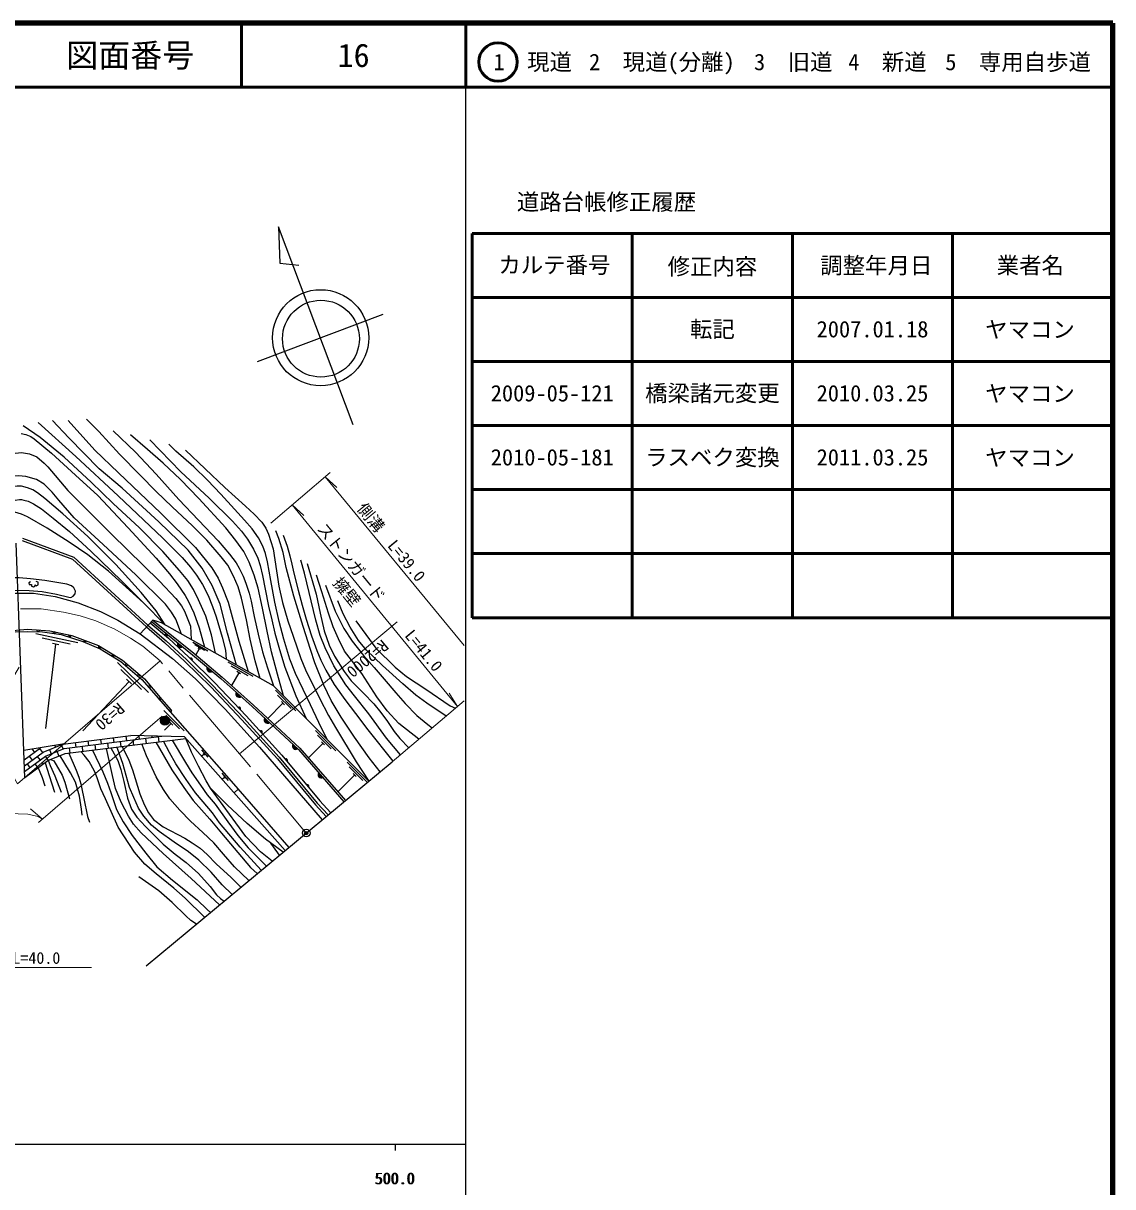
# Model space of a CAD drawing. Units: millimetres at full size, sheet at 1:1000; details may follow other scales. Extents: x 40000 to 680000, y 20000 to 380000.
# Drawn here: x 509920 to 680000, y 198357 to 380000 of the extents above; entities that cross this region are included whole.
import ezdxf
from ezdxf.enums import TextEntityAlignment as Align

# ---------------------------------------------------------------- set-up
doc = ezdxf.new("R2010")
doc.units = ezdxf.units.MM
doc.header["$LTSCALE"] = 1000
doc.header["$PDMODE"] = 32
doc.header["$PDSIZE"] = 500
doc.linetypes.add('CHAIN', pattern=[18.5, 12, -1.5, 3.5, -1.5])
for name, color, linetype, lineweight in [('M-BGD', 7, 'Continuous', 25), ('M-BMK', 2, 'CHAIN', 13), ('M-BMK-OTRS', 5, 'Continuous', 25), ('M-BMK-SRVR', 3, 'Continuous', 25), ('M-STR-HTXT', 7, 'Continuous', 13), ('M-TTL', 2, 'Continuous', 140), ('M-TTL-BAND', 7, 'Continuous', 25), ('M-TTL-FRAM', 2, 'Continuous', 50), ('M-TTL-LINE', 7, 'Continuous', 50)]:
    doc.layers.add(name, color=color, linetype=linetype, lineweight=lineweight)
doc.layers.add('M-OTRS', color=6, linetype='Continuous')
doc.layers.add('M-TTL-TXT', color=7, linetype='Continuous')
doc.styles.add('ＭＳ ゴシック', font='')
doc.styles.get('ＭＳ ゴシック').set_extended_font_data('MS Gothic')

msp = doc.modelspace()

# ---------------------------------------------------------------- hatches: boundary and pattern name
at = {"layer": 'M-BGD'}
for points in [[(532003, 284472), (532309, 284212, 0.4608), (532308, 284521, 0.4608)], [(534028, 283302), (534798, 282678, -0.82183)], [(535951, 280824), (536237, 280542, 0.4608), (536259, 280850, 0.4608)], [(538656, 279483), (539414, 278846, -0.82183)], [(543916, 274881), (543179, 275543, 0.82183)], [(543745, 272869), (543469, 273161, -0.4608), (543778, 273177, -0.4608)], [(531337, 271120, -1), (532737, 271120, -1)], [(547610, 271498), (548335, 270822, -0.82183)], [(546880, 269466), (547150, 269168, 0.4608), (547189, 269475, 0.4608)], [(552726, 266733), (552001, 267409, 0.82183)], [(550814, 265079), (551070, 264770, 0.4608), (551123, 265074, 0.4608)], [(556039, 262978), (556692, 262232, -0.82183)], [(554153, 261046), (554409, 260736, 0.4608), (554462, 261041, 0.4608)]]:
    msp.add_hatch(color=256, dxfattribs=at).paths.add_polyline_path(points)

# ---------------------------------------------------------------- linework, layer by layer
for p, q in [((510167, 262214), (508810, 298832)), ((518460, 283255), (511857, 284657)), ((517266, 283048), (512864, 283983)), ((514972, 283076), (513365, 269896)), ((515485, 282966), (514458, 283185)), ((538744, 281997), (536389, 283318)), ((538263, 282060), (536694, 282941)), ((537390, 282344), (536854, 281389)), ((537573, 282241), (537207, 282446)), ((529486, 275520), (524632, 280210)), ((545806, 278031), (541882, 280234)), ((528364, 275978), (525128, 279105)), ((545005, 278137), (542389, 279606)), ((543550, 278610), (542431, 276618)), ((543855, 278438), (543245, 278781)), ((526434, 277218), (519194, 269512)), ((526811, 276853), (526056, 277583)), ((552473, 272680), (549292, 275863)), ((551730, 272999), (549610, 275121)), ((535031, 269525), (531847, 272705)), ((550458, 273848), (548079, 271471)), ((550705, 273600), (550211, 274095)), ((533015, 270690), (531955, 269629)), ((534288, 269842), (532166, 271963)), ((533263, 270443), (532767, 270938)), ((558728, 266419), (555548, 269603)), ((557986, 266738), (555866, 268860)), ((516365, 267494), (510010, 266453)), ((514826, 267242), (514928, 266990)), ((515856, 267363), (516127, 266688)), ((518009, 267702), (518100, 266981)), ((519092, 267106), (519191, 266319)), ((519993, 267952), (520084, 267231)), ((521076, 267356), (521176, 266569)), ((521978, 268202), (522069, 267481)), ((523061, 267607), (523160, 266820)), ((523962, 268453), (524053, 267732)), ((525045, 267857), (525144, 267070)), ((525946, 268703), (526037, 267982)), ((527029, 268108), (527129, 267320)), ((527954, 268767), (528021, 268233)), ((529013, 268358), (529113, 267571)), ((529976, 268719), (530006, 268483)), ((530998, 268608), (531097, 267821)), ((556714, 267587), (554415, 265290)), ((556961, 267339), (556466, 267835)), ((510064, 264999), (512608, 266879)), ((510848, 265578), (511308, 264956)), ((511290, 266663), (511652, 266172)), ((512112, 265550), (512544, 264966)), ((512456, 266767), (512916, 266145)), ((513348, 265560), (513829, 264910)), ((514000, 266617), (514326, 265806)), ((515126, 266497), (515495, 265579)), ((517108, 266855), (517207, 266068)), ((538766, 265427), (537773, 266552)), ((538157, 265890), (537783, 265560)), ((538273, 265759), (538041, 266021)), ((510504, 264362), (510936, 263777)), ((511740, 264372), (512211, 263734)), ((512859, 264539), (513016, 264328)), ((563671, 261473), (560490, 264656)), ((562929, 261791), (560808, 263913)), ((511341, 263228), (511407, 263139)), ((541966, 261800), (540974, 262925)), ((541357, 262263), (540990, 261939)), ((541473, 262132), (541242, 262394)), ((561656, 262640), (559029, 260015)), ((561904, 262393), (561409, 262888)), ((542833, 259857), (543476, 260414))]:
    msp.add_line(p, q, dxfattribs=at)
for points in [[(543206, 279808), (541821, 284764), (540661, 289313), (539416, 292210), (537855, 294942), (535644, 297728), (531092, 302170), (525351, 307408), (521750, 310462), (517008, 315291), (514506, 318000)], [(516903, 318009), (521071, 313369), (524774, 309814), (531408, 303495), (536800, 298167), (539347, 294970), (540322, 293382), (541030, 291883), (541905, 289610), (543554, 283542), (545013, 278793)], [(546919, 277723), (546111, 280479), (545354, 283823), (544746, 286859), (543984, 290255), (543461, 292022), (542746, 293689), (541849, 295373), (540840, 296702), (538593, 299308), (536317, 301549), (533152, 304514), (530649, 306909), (528155, 309466), (524925, 312741), (521692, 316273), (519785, 318198)], [(539915, 281655), (539287, 284497), (538424, 287430), (537295, 290008), (536470, 291593), (535588, 292995), (534315, 294570), (531716, 297508), (528062, 301201), (523939, 305048), (520542, 308381), (516291, 312247), (512581, 315318), (509928, 317175)], [(512227, 317663), (518148, 312340), (524755, 306217), (531684, 299589), (534716, 296610), (536046, 295102), (536979, 293858), (537903, 292367), (538790, 290662), (539460, 288962), (540041, 287320), (540993, 284162), (541468, 282147), (541595, 280712)], [(523929, 316361), (527464, 313049), (530686, 309596), (534214, 305669), (540344, 299186), (542101, 297127), (543130, 295759), (543613, 294909), (544257, 293665), (544687, 292582), (545207, 291042), (545493, 289789), (545968, 287364), (546582, 284628), (547278, 281852), (548068, 279350), (548981, 276565)], [(509598, 315973), (510332, 315810), (511093, 315477), (511643, 315129), (514323, 312867), (518099, 309463), (521550, 306289), (526319, 301238), (530683, 296487), (532762, 294030), (533960, 292475), (535210, 290662), (535725, 289745), (536534, 287956), (537361, 285627), (538231, 282601)], [(550554, 274991), (549610, 278382), (548661, 281887), (548003, 285085), (547273, 288660), (546606, 291832), (545982, 293861), (545192, 295846), (544340, 297534), (543128, 299273), (541543, 301221), (537312, 305813), (534465, 308777), (531766, 311307), (529288, 313458), (526649, 315725)], [(529699, 314959), (534509, 309962), (538927, 305832), (542558, 302252), (543969, 300729), (544901, 299440), (545868, 297872), (546538, 296487), (546913, 295329), (547252, 293805), (547688, 291671), (548202, 289006), (548698, 286846), (549203, 284783), (549898, 282226), (550742, 279457), (552446, 275004), (554069, 271473)], [(557374, 268165), (556085, 270852), (554741, 273585), (553611, 276000), (552438, 278509), (551524, 280709), (550610, 283821), (549869, 286622), (549196, 289605), (548559, 292985), (548059, 295916), (547740, 297226), (547309, 298379), (546637, 299674), (545637, 301046), (544447, 302442), (542904, 304141), (540774, 306477), (538680, 308666), (536542, 310761), (533757, 313201), (532645, 314306)], [(496127, 294815), (497523, 296842), (498932, 299380), (500352, 302080), (501890, 305231), (503256, 307524), (504193, 309324), (505289, 310876), (506183, 311736), (507249, 312467), (508196, 312833), (509639, 312983), (510875, 312805), (512050, 312310), (513160, 311341), (513742, 310737), (516871, 307073), (523712, 300214), (531191, 292909), (533729, 290173), (534620, 289033), (535087, 288209), (536032, 285900), (536131, 283780)], [(535268, 313340), (541374, 307520), (544606, 304629), (545971, 303358), (547150, 302085), (547766, 301171), (548218, 300214), (548920, 297931), (549193, 296231), (549842, 292094), (550389, 289564), (551209, 286718), (552030, 284308), (553233, 280807), (553980, 279076), (556188, 274619), (557578, 271953), (558661, 270078), (561881, 264680), (563862, 261672)], [(534634, 284620), (533741, 286992), (533065, 288064), (532110, 289319), (527480, 293864), (522409, 298612), (517886, 302804), (515466, 305548), (514434, 306783), (513194, 308032), (511990, 308794), (510303, 309234), (509196, 309331), (508024, 309256), (506831, 308891), (505465, 308053), (504734, 307334), (503849, 306094), (502687, 304448), (501643, 302727), (500503, 300726), (498308, 296660), (497267, 294310)], [(532068, 286061), (530667, 288270), (528320, 291138), (524367, 295482), (519995, 299857), (516098, 303418), (513263, 305829), (512130, 306700), (511422, 307156), (510605, 307494), (509625, 307744), (508950, 307755), (508242, 307603), (507197, 307048), (506641, 306634), (505814, 305807), (504253, 303759), (499444, 296454), (498011, 293981)], [(498860, 293605), (500044, 295451), (501589, 298018), (502859, 299738), (504254, 301575), (505453, 302995), (506588, 304127), (507823, 305127), (508635, 305539), (509319, 305633), (509652, 305655), (510025, 305555), (510697, 305394), (511532, 304972), (512745, 304171), (514586, 302736), (517122, 300641), (520484, 297558), (525272, 292943), (528685, 289502)], [(532068, 286061), (528685, 289502), (523201, 294471), (520016, 296990), (517067, 299013), (513625, 301180), (510597, 302933), (509637, 303368), (508577, 303669), (507818, 303457), (507126, 302877), (504881, 300499), (503014, 298209), (501360, 296040), (499572, 293289)], [(565653, 263156), (563924, 265296), (561628, 268569), (559572, 271650), (557961, 274271), (556837, 276644), (555460, 280159), (554772, 282235), (553594, 285825), (552147, 290573), (550946, 295057), (550472, 297360), (549804, 299558), (549330, 300766)], [(550481, 300103), (551118, 298348), (551550, 296830), (551856, 295554), (552172, 294128), (552826, 291517), (553448, 289137), (554094, 286949), (554898, 284362), (555744, 282066), (556390, 280557), (557153, 279030), (558446, 276775), (560104, 274439), (561771, 272220), (563703, 269691), (567619, 264788)], [(509744, 299227), (517594, 296323), (529133, 285745), (531989, 283319), (535148, 280369), (539181, 276391), (544061, 271246), (549593, 265161), (555525, 257995), (557228, 256173)], [(509813, 299614), (517800, 296660), (529390, 286036), (532247, 283609), (535417, 280648), (539458, 276662), (544345, 271510), (549886, 265416), (555817, 258251), (557528, 256421)], [(568815, 265802), (566601, 268414), (563861, 272194), (561649, 274993), (560278, 276703), (558421, 279683), (557026, 282473), (556284, 284434), (555615, 286797), (553842, 294130), (553241, 296175)], [(554228, 295672), (555632, 290872), (556283, 287928), (556910, 285156), (557661, 282894), (558503, 281201), (560014, 278774), (561103, 277330), (563034, 275423), (564627, 273747), (565758, 272410), (566758, 270990), (567839, 269414), (568730, 268340), (570089, 266882)], [(511043, 292799), (510806, 292664), (510848, 292393), (511204, 292401), (511179, 292138), (511492, 292011), (511772, 292155), (511772, 292333), (511908, 292147), (512221, 292350), (512255, 292740), (511950, 292842)], [(571684, 268235), (568557, 270670), (566705, 272645), (565133, 274842), (563701, 277048), (562762, 278465), (560076, 281950), (559140, 283898), (558284, 285774), (557568, 287922), (556507, 291222), (555708, 293831)], [(497226, 288977), (500467, 289868), (505191, 290796), (508690, 291026), (511506, 291012), (514889, 290531), (518499, 289499), (521954, 288140), (524700, 286814), (528191, 284701), (533230, 280820), (536784, 277651), (541418, 272933), (546819, 267007), (556574, 255631)], [(557097, 292279), (558623, 288190), (559978, 285529), (561276, 283524), (563019, 281288), (564679, 279423), (566265, 277614), (568073, 275461), (569519, 273793), (571345, 271909), (573087, 270521), (573771, 270005)], [(575921, 271829), (572897, 273864), (571198, 275112), (569196, 276852), (565987, 279741), (563526, 282145), (562261, 283624), (560948, 285725), (559873, 287808), (559036, 289828)], [(472294, 274641), (475641, 274766), (481058, 275639), (484348, 276419), (488279, 277635), (493225, 279645), (496418, 281141), (499125, 282764), (503101, 284228), (507077, 285108), (510578, 285406), (514042, 285168), (517507, 284429), (521659, 282860), (525434, 280561), (528852, 277656), (531543, 274407), (533021, 272738)], [(528191, 284701), (530151, 286826), (536539, 281655), (540981, 277920), (545840, 273557), (553090, 266804), (560221, 258653)], [(529747, 286388), (532579, 283982), (535763, 281009), (539815, 277012), (544712, 271851), (550264, 265743), (556192, 258582), (557893, 256762)], [(529947, 286605), (536348, 281423), (540784, 277694), (545637, 273335), (552874, 266595), (559990, 258462)], [(563862, 261672), (548981, 276565), (531514, 286372), (530151, 286826)], [(561815, 286732), (564951, 282415), (567972, 279479), (569769, 278024), (572757, 276016), (576562, 273430), (577405, 273087)], [(498696, 282196), (502636, 283755), (506237, 284623), (508666, 284966), (510562, 285062), (512944, 285005), (515837, 284567), (519226, 283479), (521920, 282322), (525132, 280353), (528446, 277547), (532836, 272494), (542401, 261653), (551365, 251312)], [(510099, 264062), (513025, 266225), (516099, 267461), (526686, 268797)], [(510131, 263183), (513382, 265585), (516283, 266751), (531574, 268681)], [(510167, 262223), (513772, 264887), (516484, 265977), (535310, 268353)], [(525380, 267100), (526400, 264947), (526965, 263448), (527405, 262091), (528127, 259685), (528769, 258026), (529457, 256724), (530252, 255677), (531780, 254566), (535138, 252794), (536280, 252064), (537517, 251198), (538654, 250232), (540058, 248785), (542393, 246656), (543888, 245115)], [(550808, 250850), (535093, 268598), (526686, 268797)], [(545136, 246149), (542914, 248293), (541191, 250274), (539657, 252024), (537932, 253650), (536020, 255407), (534355, 257142), (532805, 258899), (531821, 260388), (530676, 262374), (529172, 265631), (528451, 267487)], [(530633, 267763), (533103, 263469), (534970, 260674), (536444, 258670), (539065, 255745), (540887, 253573), (545412, 248203), (546447, 247236)], [(547080, 247760), (543778, 251366), (540561, 255155), (539446, 256754), (538002, 258461), (536829, 259854), (535342, 261958), (533751, 264407), (532761, 266174), (531811, 267911)], [(533170, 268083), (535230, 264577), (536236, 262992), (537565, 261047), (538653, 259567), (539869, 258062), (541873, 255345), (543428, 253211), (545031, 251250), (547038, 249239), (547885, 248428)], [(548784, 249173), (546953, 250623), (544667, 253016), (543097, 255189), (539153, 260569), (538485, 261716), (537261, 263991), (536195, 266197), (535310, 268353)], [(519117, 256351), (519034, 257287), (518714, 259348), (518062, 261494), (517277, 262994), (516236, 264702), (515667, 265648)], [(517051, 266048), (518196, 263405), (518579, 262306), (518914, 261261), (519074, 260503), (519360, 258995), (519931, 256176), (520235, 255258)], [(538237, 240430), (535168, 243405), (533400, 244966), (530667, 247220), (528901, 248736), (527264, 250567), (524736, 254484), (522761, 258902), (522021, 260455), (521455, 262174), (521029, 263224), (520183, 264726), (519401, 265710), (518895, 266281)], [(520704, 266510), (522360, 263111), (523091, 261382), (523575, 259914), (524452, 257233), (525540, 255331), (526916, 253218), (529041, 250456), (530768, 248322), (533232, 246217), (537052, 243173), (538640, 241649), (539143, 241181)], [(540568, 242363), (536156, 246468), (531739, 250377), (528338, 253583), (527146, 254964), (526333, 256209), (525223, 258379), (524314, 260529), (523836, 262540), (522929, 266790)], [(523590, 266874), (524661, 264878), (525150, 263507), (525599, 261645), (526191, 259022), (526833, 257281), (527660, 256062), (529008, 254599), (531759, 251814), (533658, 250278), (535353, 248966), (537266, 247247), (539100, 245212), (540096, 243938), (540704, 243379), (541265, 242940)], [(542550, 244006), (540958, 245492), (539254, 247476), (537326, 249340), (535693, 250641), (533492, 252131), (531125, 253800), (529923, 254814), (528729, 256195), (527909, 257476), (527154, 259138), (526528, 260685), (525461, 264434), (524988, 265728), (524615, 266769), (524508, 266990)], [(512267, 263774), (512523, 263132), (512890, 262264), (513281, 260922)], [(513333, 264563), (513962, 262555), (514813, 259975)], [(515902, 259928), (514875, 262431), (514191, 264060), (513847, 264917)], [(514219, 265066), (514674, 264838), (515980, 262601), (516394, 261540), (517130, 258935)], [(550505, 250599), (547713, 252641), (544858, 255049), (541789, 257917), (539153, 260569)], [(549922, 250116), (548984, 251435), (548565, 252018)], [(536949, 239363), (536096, 239925), (535303, 240660), (533162, 242752), (531089, 244542), (527946, 246760)]]:
    msp.add_lwpolyline(points, dxfattribs=at)
msp.add_lwpolyline([(505421, 291094), (507381, 291409), (508955, 291494), (510815, 291466), (512879, 291293), (515111, 290864), (517029, 290421), (517366, 290347), (517703, 290554), (518040, 290942), (518076, 291328), (517796, 291838), (517452, 292146), (516743, 292418), (513285, 293022), (511062, 293287), (509255, 293402), (506966, 293423), (505610, 293272), (504980, 292942), (504808, 292248), (504808, 291797), (505051, 291425)], close=True, dxfattribs=at)
for centre, radius in [((512254, 285141), 150), ((514734, 284867), 150), ((517179, 284345), 150), ((519530, 283504), 150), ((521845, 282571), 150), ((523980, 281271), 150), ((526032, 279856), 150), ((527937, 278237), 150), ((529664, 276441), 150), ((531258, 274516), 150), ((532908, 272638), 150), ((532037, 271120), 700)]:
    msp.add_circle(centre, radius, dxfattribs=at)
for centre, radius, start, end in [((532176, 284366), 203, 310.6934, 148.61679), ((534474, 283066), 505, 152.1771, 309.83529), ((536116, 280705), 203, 306.43315, 144.35653), ((539098, 279239), 505, 151.11654, 308.77473), ((543613, 275285), 505, 149.24596, 306.90415), ((543630, 273037), 203, 304.52902, 142.4524), ((548040, 271232), 505, 148.20761, 305.8658), ((547039, 269338), 203, 303.31157, 141.23496), ((552430, 267143), 505, 148.20761, 305.8658), ((550966, 264945), 203, 300.65631, 138.57969), ((556439, 262669), 505, 142.35118, 300.00937), ((554305, 260911), 203, 300.65631, 138.57969)]:
    msp.add_arc(centre, radius, start, end, dxfattribs=at)
at = {"layer": 'M-BMK'}
msp.add_lwpolyline([(554092, 253572), (543676, 265965), (531275, 280448), (528581, 282760), (526682, 284004), (524211, 285392), (521235, 286709), (518814, 287482), (516182, 288072), (512709, 288579), (509498, 288604)], dxfattribs=at)
at = {"layer": 'M-BMK-OTRS'}
msp.add_line((529110, 232865), (567526, 264709), dxfattribs=at)
at = {"layer": 'M-BMK-SRVR'}
for p, q in [((561430, 317330), (549747, 348224)), ((549747, 348224), (549958, 342561)), ((549958, 342561), (552942, 342251)), ((546480, 327179), (566122, 334607))]:
    msp.add_line(p, q, dxfattribs=at)
for centre, radius in [((556341, 330908), 7500), ((556388, 330757), 6000), ((554092, 253572), 600)]:
    msp.add_circle(centre, radius, dxfattribs=at)
at = {"layer": 'M-OTRS'}
msp.add_point((554092, 253572), dxfattribs=at)
at = {"layer": 'M-STR-HTXT'}
for p, q in [((548578, 301980), (557835, 309847)), ((557068, 309196), (578765, 282864)), ((557068, 309196), (558878, 307537)), ((577706, 273342), (551894, 304798)), ((551894, 304798), (553700, 303136)), ((543676, 265965), (568313, 286573)), ((577706, 273342), (576428, 275438)), ((567526, 264709), (578765, 274241)), ((531624, 271817), (512280, 255201)), ((512919, 255750), (511050, 257342))]:
    msp.add_line(p, q, dxfattribs=at)
for points in [[(495728, 284638), (509035, 261236), (531275, 280448)], [(509293, 279470), (481324, 232607), (520550, 232607)], [(471622, 247802), (477153, 248019), (483792, 248931), (488712, 250103), (493986, 251678), (498353, 253466), (500921, 254701), (502704, 255482), (504800, 256178), (507590, 256626), (510656, 256512), (512261, 256168), (512919, 255750)]]:
    msp.add_lwpolyline(points, dxfattribs=at)
at = {"layer": 'M-TTL'}
for p, q in [((680000, 380000), (40000, 380000)), ((680000, 20000), (680000, 380000))]:
    msp.add_line(p, q, dxfattribs=at)
at = {"layer": 'M-TTL-BAND'}
for p, q in [((579000, 20000), (579000, 370000)), ((40000, 205000), (579000, 205000)), ((568000, 205000), (568000, 204000))]:
    msp.add_line(p, q, dxfattribs=at)
at = {"layer": 'M-TTL-FRAM'}
for p, q in [((580000, 347197), (580000, 287197)), ((580000, 347197), (680000, 347197)), ((580000, 287197), (680000, 287197))]:
    msp.add_line(p, q, dxfattribs=at)
at = {"layer": 'M-TTL-LINE'}
for p, q in [((543997, 380000), (543997, 370000)), ((579000, 380000), (579000, 370000)), ((40000, 370000), (680000, 370000)), ((605000, 347197), (605000, 287197)), ((630000, 347197), (630000, 287197)), ((655000, 347197), (655000, 287197)), ((580000, 337197), (680000, 337197)), ((580000, 327197), (680000, 327197)), ((580000, 317197), (680000, 317197)), ((580000, 307197), (680000, 307197)), ((580000, 297197), (680000, 297197))]:
    msp.add_line(p, q, dxfattribs=at)
msp.add_circle((584031, 373958), 3000, dxfattribs=at)

# ---------------------------------------------------------------- texts
at = {"layer": 'M-STR-HTXT', "style": 'ＭＳ ゴシック'}
for s, rotation, p in [('側溝\u3000L=39.0', 309.489, (561479, 303842)), ('ストンガード', 309.371, (555239, 300722)), ('擁壁', 309.371, (557737, 292249)), ('L=41.0', 309.371, (568937, 284028)), ('R=2000', 219.911, (565609, 284311)), ('R=30', 220.823, (524387, 274498))]:
    msp.add_text(s, height=1833, rotation=rotation, dxfattribs=at).set_placement(p, align=Align.BOTTOM_LEFT)
msp.add_text('ヒューム管\u3000φ600  L=40.0', height=1833, dxfattribs=at).set_placement((485093, 232607), align=Align.BOTTOM_LEFT)
at = {"layer": 'M-TTL-BAND', "style": 'ＭＳ ゴシック'}
for p in [(567844, 198195), (568000, 198195)]:
    msp.add_text('500.0', height=1833, dxfattribs=at).set_placement(p, align=Align.BOTTOM_CENTER)
at = {"layer": 'M-TTL-TXT', "style": 'ＭＳ ゴシック'}
for s, height, p in [('図面番号', 3666, (526622, 375000)), ('16', 3666, (561497, 375000)), ('1\u3000現道', 2566, (589448, 373958)), ('2\u3000現道(分離)', 2566, (609619, 373958)), ('3\u3000旧道', 2566, (630121, 373958)), ('4\u3000新道', 2566, (644824, 373958)), ('5\u3000専用自歩道', 2566, (665228, 373958)), ('道路台帳修正履歴', 2566, (600968, 352113)), ('カルテ番号', 2566, (592839, 342277)), ('修正内容', 2566, (617509, 342023)), ('調整年月日', 2566, (643089, 342197)), ('業者名', 2566, (667134, 342197)), ('転記', 2566, (617500, 332245)), ('2007.01.18', 2566, (642500, 332245)), ('ヤマコン', 2566, (667077, 332189)), ('2009-05-121', 2566, (592500, 322245)), ('橋梁諸元変更', 2566, (617500, 322245)), ('2010.03.25', 2566, (642500, 322245)), ('ヤマコン', 2566, (667077, 322189)), ('2010-05-181', 2566, (592500, 312245)), ('ラスベク変換', 2566, (617500, 312245)), ('2011.03.25', 2566, (642500, 312245)), ('ヤマコン', 2566, (667077, 312189))]:
    msp.add_text(s, height=height, dxfattribs=at).set_placement(p, align=Align.MIDDLE_CENTER)

doc.saveas('drawing.dxf')
